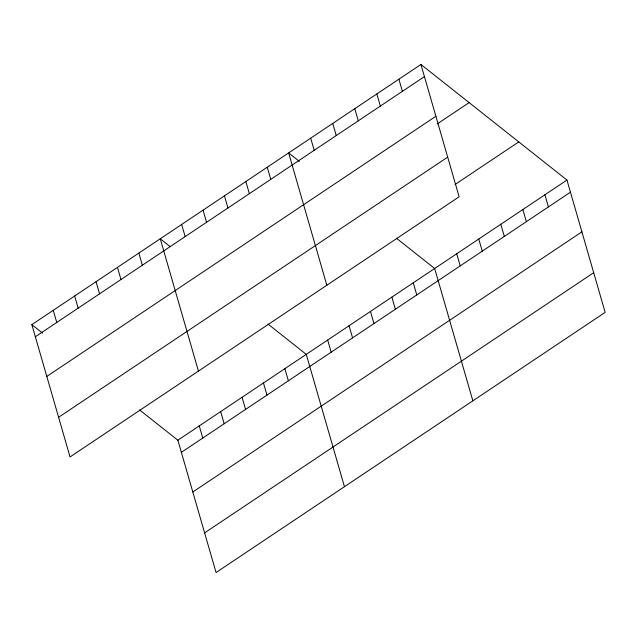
<?xml version="1.0" encoding="UTF-8"?>
<svg xmlns="http://www.w3.org/2000/svg" width="637" height="637" viewBox="0 0 637 637"><rect width="100%" height="100%" fill="white"/><g stroke="black" fill="none" stroke-linecap="round" stroke-linejoin="round"><path stroke-width="0.96" d="M420.938 64.456L459.134 196.785L70.046 456.952L31.85 324.623L420.938 64.456L566.954 180.048L605.15 312.377L216.062 572.544L177.866 440.215L139.622 409.941M35.353 336.766L424.441 76.599M46.804 376.427L435.891 116.26M437.277 123.897L469.127 102.605M58.596 417.291L447.684 157.124M455.073 184.491L518.773 141.9M177.866 440.215L566.954 180.048M181.37 452.35L570.457 192.183M192.82 492.011L581.907 231.844M204.612 532.874L593.7 272.708M299.358 161.392L288.649 152.92L326.845 285.249M396.421 238.23L434.665 268.503L472.861 400.832M170.19 246.638L160.253 238.771L198.441 371.1M268.026 324.082L306.262 354.355L344.458 486.684M31.85 324.623L42.56 333.103M544.906 194.787L548.409 206.929M522.858 209.533L526.361 221.668M500.809 224.272L504.313 236.415M478.761 239.018L482.265 251.153M456.713 253.757L460.217 265.9M398.889 79.203L402.393 91.338M376.841 93.95L380.345 106.084M413.262 282.812L416.765 294.947M354.793 108.688L358.297 120.823M391.866 297.121L395.37 309.256M332.745 123.435L336.248 135.57M370.463 311.429L373.967 323.564M310.697 138.173L314.2 150.308M349.068 325.738L352.572 337.873M327.665 340.047L331.168 352.181M267.253 167.228L270.757 179.363M245.85 181.537L249.354 193.672M284.866 368.664L288.37 380.807M224.447 195.846L227.95 207.981M263.463 382.972L266.967 395.115M203.052 210.154L206.555 222.289M242.068 397.281L245.571 409.424M181.649 224.463L185.152 236.598M220.665 411.59L224.168 423.732M199.262 425.906L202.765 438.041M138.85 253.08L142.354 265.215M117.447 267.389L120.95 279.524M96.052 281.697L99.555 293.84M74.648 296.006L78.152 308.149M53.253 310.315L56.757 322.457"/></g></svg>
